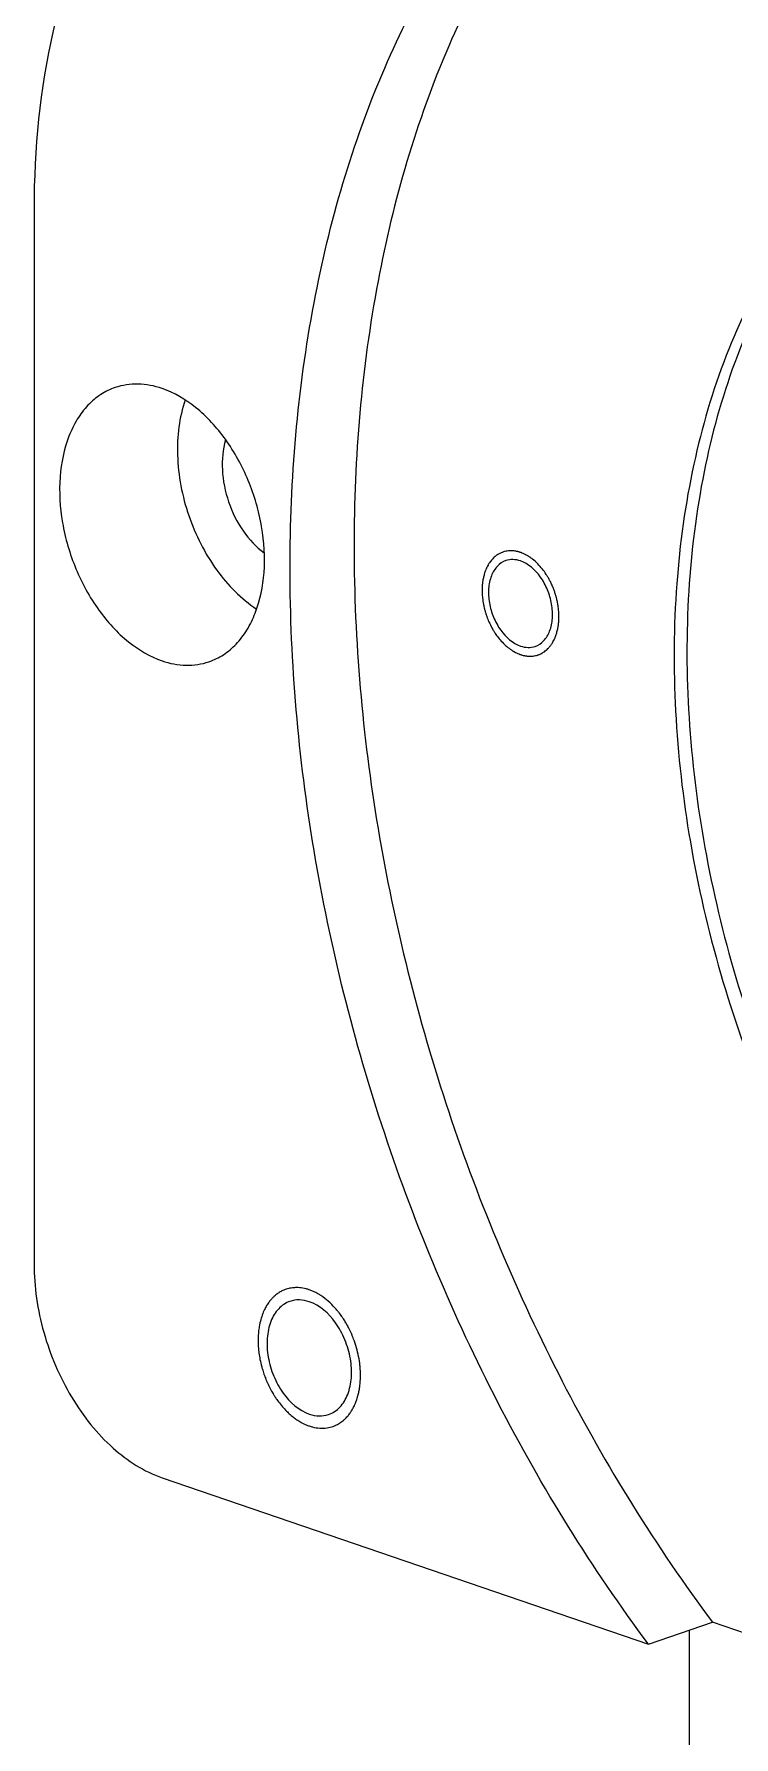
# Model space of a CAD drawing. Header units: millimetres. Extents: x 0 to 594, y 0 to 420.
# Drawn here: x 182.31 to 201.64, y 342.87 to 389.88 of the extents above; entities that cross this region are included whole.
import ezdxf

# ---------------------------------------------------------------- set-up
doc = ezdxf.new("R2010")
doc.units = ezdxf.units.MM
doc.header["$LTSCALE"] = 32.67
doc.layers.add('_AXIS', color=7, linetype='CONTINUOUS')
doc.layers.add('_ROUND', color=7, linetype='CONTINUOUS')

msp = doc.modelspace()

# ---------------------------------------------------------------- linework, layer by layer
at = {"layer": '_AXIS', "color": 2, "linetype": 'CONTINUOUS'}
for p, q in [((194.8516, 375.2345), (194.8451, 375.2233)), ((194.8599, 375.2485), (194.8516, 375.2345)), ((194.8686, 375.2624), (194.8599, 375.2485)), ((194.7503, 375.0053), (194.7465, 374.993)), ((194.7465, 374.0104), (194.7503, 373.9955)), ((194.8516, 373.697), (194.8599, 373.6773)), ((194.8599, 373.6773), (194.8697, 373.6551)), ((195.5637, 372.8324), (195.5745, 372.8264)), ((196.6116, 373.0594), (196.6213, 373.0749)), ((188.856, 354.9518), (188.8469, 354.9413)), ((188.9829, 355.0735), (188.9656, 355.0592)), ((190.0253, 355.1671), (189.9971, 355.1795)), ((188.4928, 353.8184), (188.4931, 353.779)), ((188.8966, 352.3654), (188.907, 352.3479)), ((190.8311, 351.596), (190.8484, 351.6103))]:
    msp.add_line(p, q, dxfattribs=at)
at = {"layer": '_AXIS', "color": 7, "linetype": 'CONTINUOUS'}
for p in [(199.2761, 345.4319), (230.115, 336.0936)]:
    msp.add_line(p, (201.0439, 346.0365), dxfattribs=at)
for points, knots in [([(201.0439, 398.6593), (200.2691, 398.152), (198.7773, 396.9816), (196.8089, 394.8526), (195.1014, 392.3555), (193.157, 388.4942), (191.5379, 382.909), (190.9267, 375.5816), (191.6146, 367.8338), (193.5642, 360.0625), (196.6718, 352.6675), (199.4787, 348.1318), (201.0439, 346.0365)], [0, 0, 0, 0, 0.048118, 0.0979862, 0.1500934, 0.2047609, 0.3220402, 0.4494997, 0.5847722, 0.72434, 0.8641191, 1, 1, 1, 1]), ([(199.2761, 345.4319), (197.711, 347.5272), (194.9041, 352.0629), (191.7965, 359.4578), (189.8468, 367.2292), (189.1589, 374.977), (189.7701, 382.3044), (191.3893, 387.8896), (193.3336, 391.7509), (195.0412, 394.248), (197.0095, 396.377), (198.5013, 397.5474), (199.2761, 398.0546)], [0, 0, 0, 0, 0.1358803, 0.2756598, 0.4152278, 0.5505003, 0.6779599, 0.7952393, 0.8499066, 0.9020142, 0.9518815, 1, 1, 1, 1]), ([(208.6113, 388.5582), (207.823, 388.2885), (206.2838, 387.5323), (204.2775, 385.8346), (202.6091, 383.6258), (201.3191, 380.975), (200.4352, 377.9563), (199.9768, 374.6511), (199.9541, 371.1478), (200.3665, 367.5406), (201.2025, 363.9269), (202.4391, 360.4046), (204.0431, 357.0691), (205.9703, 354.0116), (208.1723, 351.3128), (211.2789, 348.3966), (214.0073, 346.771), (215.8932, 346.126)], [0, 0, 0, 0, 0.0481258, 0.0978623, 0.1505081, 0.2068723, 0.267247, 0.3314704, 0.3990183, 0.4690979, 0.5407332, 0.6128429, 0.6843149, 0.7540789, 0.8211806, 0.8848619, 1, 1, 1, 1]), ([(208.6142, 388.5517), (207.8417, 388.2546), (206.3386, 387.4468), (204.3942, 385.6933), (202.7869, 383.4466), (201.5547, 380.7745), (200.7233, 377.7497), (200.3111, 374.4521), (200.3269, 370.9685), (200.7694, 367.3907), (201.6263, 363.8137), (202.8746, 360.3327), (204.4814, 357.0402), (206.4033, 354.0246), (208.5928, 351.3641), (211.6769, 348.4885), (214.3795, 346.8856), (216.2467, 346.247)], [0, 0, 0, 0, 0.0481569, 0.0981108, 0.151075, 0.2077768, 0.2684459, 0.332881, 0.400539, 0.4706242, 0.5421698, 0.6141126, 0.6853639, 0.7548794, 0.8217312, 0.8851845, 1, 1, 1, 1]), ([(184.5463, 380.1229), (184.4062, 380.0749), (184.1325, 379.9405), (183.7759, 379.6386), (183.4794, 379.2459), (183.1638, 378.597), (182.9704, 377.6212), (183.048, 376.3661), (183.4141, 375.1097), (184.0328, 373.9798), (184.8411, 373.0905), (185.5059, 372.6942), (185.8411, 372.5795)], [0, 0, 0, 0, 0.0481919, 0.0979965, 0.150715, 0.2071565, 0.3315811, 0.4691416, 0.6128564, 0.7540463, 0.8847027, 1, 1, 1, 1]), ([(185.8411, 380.0971), (185.6275, 380.1701), (185.1904, 380.2569), (184.7469, 380.1916), (184.5463, 380.1229)], [0, 0, 0, 0, 0.5157336, 1, 1, 1, 1]), ([(187.1359, 372.5537), (187.276, 372.6017), (187.5497, 372.7361), (187.9063, 373.038), (188.2029, 373.4307), (188.5184, 374.0796), (188.7118, 375.0554), (188.6342, 376.3105), (188.2681, 377.5669), (187.6494, 378.6968), (186.8412, 379.5861), (186.1764, 379.9824), (185.8411, 380.0971)], [0, 0, 0, 0, 0.0481919, 0.0979965, 0.150715, 0.2071565, 0.3315811, 0.4691416, 0.6128564, 0.7540463, 0.8847027, 1, 1, 1, 1]), ([(186.4795, 379.7795), (186.3116, 379.2965), (186.1861, 378.1983), (186.505, 376.5663), (187.252, 375.0806), (188.0235, 374.2888), (188.4519, 374.0096)], [0, 0, 0, 0, 0.2373227, 0.4999748, 0.7626416, 1, 1, 1, 1]), ([(187.5964, 378.6772), (187.5177, 378.4131), (187.4656, 377.825), (187.6419, 376.9538), (188.0363, 376.1572), (188.4377, 375.7244), (188.6616, 375.5638)], [0, 0, 0, 0, 0.2386256, 0.5000208, 0.7614043, 1, 1, 1, 1]), ([(195.3363, 375.3445), (195.2479, 375.3143), (195.0762, 375.1985), (194.9138, 374.9171), (194.8436, 374.5631), (194.8675, 374.1708), (194.9827, 373.7773), (195.2248, 373.3322), (195.5196, 373.0627), (195.7406, 372.9871)], [0, 0, 0, 0, 0.0976645, 0.2067395, 0.3316626, 0.4697808, 0.6140844, 0.7558608, 1, 1, 1, 1]), ([(195.7406, 375.3363), (195.6739, 375.3591), (195.5375, 375.3862), (195.399, 375.3659), (195.3363, 375.3445)], [0, 0, 0, 0, 0.5155637, 1, 1, 1, 1]), ([(196.1449, 372.9789), (196.2333, 373.0091), (196.405, 373.1249), (196.5674, 373.4063), (196.6376, 373.7603), (196.6137, 374.1526), (196.4985, 374.5461), (196.2564, 374.9912), (195.9616, 375.2607), (195.7406, 375.3363)], [0, 0, 0, 0, 0.0976645, 0.2067395, 0.3316626, 0.4697808, 0.6140844, 0.7558608, 1, 1, 1, 1]), ([(195.7406, 372.9871), (195.8073, 372.9643), (195.9438, 372.9372), (196.0823, 372.9575), (196.1449, 372.9789)], [0, 0, 0, 0, 0.5155637, 1, 1, 1, 1]), ([(185.8411, 372.5795), (186.0547, 372.5065), (186.4918, 372.4197), (186.9354, 372.485), (187.1359, 372.5537)], [0, 0, 0, 0, 0.5157336, 1, 1, 1, 1]), ([(189.907, 354.8853), (189.819, 354.9154), (189.6388, 354.9511), (189.456, 354.9243), (189.3733, 354.8961)], [0, 0, 0, 0, 0.5156476, 1, 1, 1, 1]), ([(189.3733, 354.8961), (189.2566, 354.8562), (189.03, 354.7033), (188.8156, 354.3318), (188.723, 353.8646), (188.7545, 353.3467), (188.9066, 352.8274), (189.2261, 352.2398), (189.6153, 351.884), (189.907, 351.7843)], [0, 0, 0, 0, 0.097669, 0.2067453, 0.3316673, 0.4697835, 0.6140872, 0.7558611, 1, 1, 1, 1]), ([(190.4407, 351.7734), (190.5574, 351.8133), (190.784, 351.9662), (190.9984, 352.3377), (191.091, 352.8049), (191.0594, 353.3228), (190.9074, 353.8421), (190.5878, 354.4297), (190.1987, 354.7855), (189.907, 354.8853)], [0, 0, 0, 0, 0.097669, 0.2067453, 0.3316673, 0.4697835, 0.6140872, 0.7558611, 1, 1, 1, 1]), ([(189.907, 351.7843), (189.995, 351.7542), (190.1752, 351.7184), (190.358, 351.7452), (190.4407, 351.7734)], [0, 0, 0, 0, 0.5156476, 1, 1, 1, 1])]:
    msp.add_open_spline(points, degree=3, knots=knots, dxfattribs=at)
at = {"layer": '_AXIS', "color": 2, "linetype": 'CONTINUOUS'}
for points in [[(194.8451, 375.2233), (194.8217, 375.1811), (194.8002, 375.1366), (194.7809, 375.0901)], [(195.0145, 375.4375), (194.988, 375.4123), (194.9357, 375.3602), (194.8913, 375.2965), (194.8686, 375.2624)], [(195.0702, 375.4833), (195.0531, 375.4704), (195.0363, 375.4568), (195.0145, 375.4375)], [(195.2296, 375.5716), (195.2168, 375.5663), (195.1905, 375.5554), (195.1459, 375.5329), (195.1108, 375.5116), (195.0833, 375.4925), (195.0702, 375.4833)], [(195.5201, 375.6159), (195.4733, 375.6172), (195.3726, 375.6167), (195.279, 375.5886), (195.2296, 375.5716)], [(195.5637, 375.612), (195.5601, 375.6124), (195.5455, 375.6141), (195.531, 375.6151), (195.5201, 375.6159)], [(195.6519, 375.5966), (195.6408, 375.5991), (195.6113, 375.6055), (195.582, 375.6096), (195.5637, 375.612)], [(195.6962, 375.5852), (195.6925, 375.5862), (195.6777, 375.5904), (195.6629, 375.594), (195.6519, 375.5966)], [(195.7406, 375.5712), (195.7369, 375.5725), (195.7221, 375.5775), (195.7073, 375.5819), (195.6962, 375.5852)], [(195.785, 375.5548), (195.7813, 375.5563), (195.7665, 375.5621), (195.7517, 375.5674), (195.7406, 375.5712)], [(195.8736, 375.5147), (195.8625, 375.5202), (195.8331, 375.5348), (195.8035, 375.5472), (195.785, 375.5548)], [(195.9067, 375.497), (195.9031, 375.499), (195.8921, 375.5051), (195.8811, 375.5108), (195.8736, 375.5147)], [(196.0044, 375.4367), (195.9972, 375.4416), (195.9842, 375.4504), (195.9564, 375.4681), (195.9352, 375.4808), (195.9158, 375.4919), (195.9067, 375.497)], [(196.0684, 375.3901), (196.0472, 375.4064), (196.0259, 375.4219), (196.0044, 375.4367)], [(196.3459, 375.1121), (196.3058, 375.1611), (196.2178, 375.2648), (196.1207, 375.3476), (196.0684, 375.3901)], [(194.6987, 374.7822), (194.6942, 374.7498), (194.6845, 374.6754), (194.6814, 374.5977), (194.6802, 374.5539)], [(194.719, 374.8902), (194.7161, 374.8769), (194.7084, 374.8415), (194.7024, 374.805), (194.6987, 374.7822)], [(194.7465, 374.993), (194.7427, 374.9805), (194.7326, 374.9469), (194.7242, 374.912), (194.719, 374.8902)], [(194.7809, 375.0901), (194.7762, 375.0783), (194.7654, 375.0507), (194.7558, 375.022), (194.7503, 375.0053)], [(196.4503, 374.9664), (196.417, 375.0169), (196.3822, 375.0655), (196.3459, 375.1121)], [(196.4984, 374.8887), (196.4828, 374.915), (196.4668, 374.941), (196.4503, 374.9664)], [(196.5435, 374.8081), (196.5289, 374.8353), (196.5139, 374.8622), (196.4984, 374.8887)], [(196.5855, 374.7249), (196.5719, 374.753), (196.558, 374.7807), (196.5435, 374.8081)], [(196.6126, 374.6659), (196.6042, 374.6849), (196.5966, 374.7015), (196.5855, 374.7249)], [(194.6802, 374.5539), (194.68, 374.5195), (194.6802, 374.4407), (194.687, 374.36), (194.6913, 374.3147)], [(194.6913, 374.3147), (194.6983, 374.254), (194.7075, 374.193), (194.719, 374.132)], [(196.7003, 374.4336), (196.6907, 374.4635), (196.6692, 374.5281), (196.644, 374.5913), (196.6296, 374.6264)], [(196.7184, 374.3735), (196.717, 374.3785), (196.7112, 374.3986), (196.705, 374.4186), (196.7003, 374.4336)], [(196.7309, 374.3279), (196.7296, 374.333), (196.7255, 374.3481), (196.7213, 374.3632), (196.7184, 374.3735)], [(194.719, 374.132), (194.7221, 374.1168), (194.7303, 374.0762), (194.7402, 374.0357), (194.7465, 374.0104)], [(194.7503, 373.9955), (194.7571, 373.9703), (194.7724, 373.9148), (194.7905, 373.8601), (194.8007, 373.8301)], [(194.8007, 373.8301), (194.8076, 373.8104), (194.8235, 373.766), (194.8411, 373.7224), (194.8516, 373.697)], [(196.7825, 374.0695), (196.7803, 374.0847), (196.7745, 374.1253), (196.767, 374.1659), (196.7622, 374.1913)], [(196.801, 373.8285), (196.8002, 373.8632), (196.7975, 373.9429), (196.7882, 374.0239), (196.7825, 374.0695)], [(196.7992, 373.7111), (196.7998, 373.7257), (196.8014, 373.7644), (196.8013, 373.8038), (196.801, 373.8285)], [(194.8697, 373.6551), (194.8954, 373.5982), (194.923, 373.5425), (194.9524, 373.4881)], [(194.9524, 373.4881), (194.9599, 373.4746), (194.9799, 373.4388), (195.0012, 373.4041), (195.0145, 373.3825)], [(195.0145, 373.3825), (195.0227, 373.3697), (195.0445, 373.3356), (195.0674, 373.3028), (195.0818, 373.2824)], [(195.0818, 373.2824), (195.0905, 373.2703), (195.1139, 373.2381), (195.1383, 373.2074), (195.1537, 373.1884)], [(196.7003, 373.2333), (196.7111, 373.261), (196.735, 373.3249), (196.7527, 373.394), (196.7622, 373.4332)], [(196.7622, 373.4332), (196.7632, 373.4376), (196.7671, 373.4553), (196.7707, 373.4732), (196.7733, 373.4866)], [(196.7733, 373.4866), (196.7789, 373.5183), (196.791, 373.5913), (196.7966, 373.6679), (196.7992, 373.7111)], [(195.1537, 373.1884), (195.1909, 373.1435), (195.2294, 373.1008), (195.269, 373.0605)], [(195.269, 373.0605), (195.279, 373.0505), (195.3057, 373.0243), (195.333, 372.9998), (195.3502, 372.9847)], [(195.3502, 372.9847), (195.3536, 372.9817), (195.3674, 372.9698), (195.3813, 372.9584), (195.3918, 372.9499)], [(195.3918, 372.9499), (195.4339, 372.9166), (195.4767, 372.8861), (195.5201, 372.8584)], [(195.5201, 372.8584), (195.5237, 372.8561), (195.5382, 372.8471), (195.5528, 372.8387), (195.5637, 372.8324)], [(195.5745, 372.8264), (195.5928, 372.8165), (195.6332, 372.7951), (195.6738, 372.7778), (195.6962, 372.7686)], [(196.3276, 372.7869), (196.3368, 372.792), (196.3613, 372.8057), (196.3848, 372.8216), (196.3994, 372.8317)], [(196.3994, 372.8317), (196.4168, 372.8442), (196.4337, 372.8575), (196.4503, 372.8715)], [(196.4503, 372.8715), (196.4668, 372.8857), (196.4828, 372.9007), (196.4984, 372.9163)], [(196.4984, 372.9163), (196.5062, 372.9243), (196.5267, 372.9457), (196.5459, 372.969), (196.5579, 372.9837)], [(196.5579, 372.9837), (196.5649, 372.9927), (196.5835, 373.0169), (196.6009, 373.0429), (196.6116, 373.0594)], [(196.6213, 373.0749), (196.6315, 373.092), (196.6507, 373.1246), (196.6712, 373.1672), (196.6806, 373.1872)], [(196.6806, 373.1872), (196.6823, 373.191), (196.6891, 373.2061), (196.6955, 373.2216), (196.7003, 373.2333)], [(195.6962, 372.7686), (195.6999, 372.7671), (195.7147, 372.7613), (195.7295, 372.756), (195.7406, 372.7522)], [(195.7406, 372.7522), (195.7443, 372.7509), (195.7591, 372.7459), (195.7739, 372.7415), (195.785, 372.7382)], [(195.785, 372.7382), (195.8072, 372.732), (195.8294, 372.7266), (195.8515, 372.722)], [(195.9067, 372.7127), (195.914, 372.7118), (195.9251, 372.7105), (195.9394, 372.7091)], [(195.9394, 372.7091), (195.9612, 372.7074), (195.9828, 372.7064), (196.0044, 372.7062)], [(196.0044, 372.7062), (196.0151, 372.7063), (196.0438, 372.7067), (196.0719, 372.7094), (196.0894, 372.7113)], [(196.0894, 372.7113), (196.1312, 372.717), (196.1722, 372.7258), (196.2122, 372.7379)], [(196.2122, 372.7379), (196.2155, 372.7389), (196.2288, 372.7432), (196.2418, 372.748), (196.2516, 372.7517)], [(196.2516, 372.7517), (196.2613, 372.7556), (196.2871, 372.7661), (196.3121, 372.7788), (196.3276, 372.7869)], [(188.8469, 354.9413), (188.8243, 354.9142), (188.7767, 354.8551), (188.7352, 354.7877), (188.7129, 354.7502)], [(188.9656, 355.0592), (188.9473, 355.0434), (188.9127, 355.0131), (188.8738, 354.9714), (188.856, 354.9518)], [(189.0757, 355.1395), (189.0638, 355.132), (189.0321, 355.1115), (189.0017, 355.0883), (188.9829, 355.0735)], [(189.1744, 355.1929), (189.1618, 355.1869), (189.1282, 355.1707), (189.0958, 355.1517), (189.0757, 355.1395)], [(189.4419, 355.2687), (189.3956, 355.2619), (189.3034, 355.2459), (189.217, 355.2113), (189.1744, 355.1929)], [(189.5553, 355.2754), (189.541, 355.2753), (189.5028, 355.2748), (189.4653, 355.2712), (189.4419, 355.2687)], [(189.642, 355.2715), (189.6129, 355.2739), (189.584, 355.2752), (189.5553, 355.2754)], [(189.8182, 355.2408), (189.7591, 355.2552), (189.7003, 355.2655), (189.642, 355.2715)], [(189.907, 355.2141), (189.8774, 355.2241), (189.8478, 355.233), (189.8182, 355.2408)], [(189.9971, 355.1795), (189.9675, 355.1919), (189.9392, 355.2029), (189.907, 355.2141)], [(190.1428, 355.1072), (190.1282, 355.1153), (190.0892, 355.1369), (190.0499, 355.1556), (190.0253, 355.1671)], [(190.2299, 355.054), (190.201, 355.0727), (190.172, 355.0904), (190.1428, 355.1072)], [(190.6141, 354.7205), (190.5578, 354.7807), (190.4347, 354.9076), (190.3015, 355.0046), (190.2299, 355.054)], [(188.5921, 354.4763), (188.5743, 354.4212), (188.5586, 354.3644), (188.5449, 354.306)], [(188.6537, 354.6341), (188.6312, 354.5834), (188.6107, 354.5308), (188.5921, 354.4763)], [(188.7129, 354.7502), (188.7051, 354.7362), (188.6842, 354.6987), (188.6653, 354.6591), (188.6537, 354.6341)], [(190.6896, 354.6325), (190.6648, 354.6625), (190.6397, 354.6919), (190.6141, 354.7205)], [(190.7854, 354.5072), (190.7738, 354.5233), (190.7426, 354.5662), (190.71, 354.6071), (190.6896, 354.6325)], [(188.5079, 354.0878), (188.5052, 354.0628), (188.5, 354.0125), (188.4969, 353.9612), (188.4953, 353.93)], [(188.5301, 354.2348), (188.5268, 354.2168), (188.5182, 354.1685), (188.5118, 354.1189), (188.5079, 354.0878)], [(188.5449, 354.306), (188.5435, 354.3002), (188.5383, 354.2767), (188.5336, 354.2528), (188.5301, 354.2348)], [(190.9174, 354.3041), (190.907, 354.3217), (190.8879, 354.3538), (190.8606, 354.3964), (190.8484, 354.4153)], [(190.9967, 354.16), (190.9959, 354.1616), (190.9947, 354.1638), (190.9904, 354.1722), (190.9857, 354.1811), (190.9849, 354.1827), (190.9785, 354.1948), (190.976, 354.1995), (190.973, 354.205), (190.9689, 354.2128), (190.9671, 354.2161)], [(191.0683, 354.0102), (191.0597, 354.0292), (191.0369, 354.0798), (191.0122, 354.1293), (190.9967, 354.16)], [(191.1317, 353.8556), (191.1243, 353.8751), (191.1041, 353.9272), (191.0822, 353.9783), (191.0683, 354.0102)], [(188.4953, 353.93), (188.4947, 353.9171), (188.4932, 353.8783), (188.4929, 353.839), (188.4928, 353.8184)], [(188.4931, 353.779), (188.4932, 353.7724), (188.4937, 353.746), (188.4947, 353.7194), (188.4953, 353.7052)], [(188.4953, 353.7052), (188.4959, 353.6919), (188.4972, 353.6653), (188.4991, 353.6385), (188.5005, 353.6194)], [(188.5005, 353.6194), (188.5045, 353.5724), (188.5147, 353.4647), (188.5336, 353.3562), (188.5449, 353.2952)], [(191.2691, 353.3743), (191.252, 353.4555), (191.2153, 353.6181), (191.1603, 353.7768), (191.1317, 353.8556)], [(188.5449, 353.2952), (188.5586, 353.2275), (188.5743, 353.1599), (188.5921, 353.0926)], [(188.5921, 353.0926), (188.6033, 353.0524), (188.6301, 352.9585), (188.663, 352.8664), (188.6822, 352.814)], [(191.306, 353.1308), (191.2968, 353.2117), (191.2844, 353.293), (191.2691, 353.3743)], [(191.3135, 353.0502), (191.3129, 353.0569), (191.3108, 353.0837), (191.3081, 353.1106), (191.306, 353.1308)], [(188.6822, 352.814), (188.6897, 352.7944), (188.7098, 352.7423), (188.7318, 352.6912), (188.7457, 352.6594)], [(188.7457, 352.6594), (188.7485, 352.653), (188.7599, 352.6276), (188.7716, 352.6025), (188.7805, 352.5838)], [(191.306, 352.5817), (191.3088, 352.6068), (191.314, 352.657), (191.317, 352.7083), (191.3187, 352.7396)], [(191.3187, 352.9643), (191.318, 352.9776), (191.3167, 353.0043), (191.3149, 353.031), (191.3135, 353.0502)], [(191.3209, 352.8118), (191.3211, 352.8314), (191.3215, 352.8838), (191.3197, 352.9368), (191.3187, 352.9643)], [(191.3187, 352.7396), (191.319, 352.746), (191.3201, 352.7718), (191.3206, 352.7979), (191.3209, 352.8118)], [(188.7805, 352.5838), (188.8168, 352.5091), (188.8556, 352.4362), (188.8966, 352.3654)], [(189.0285, 352.1623), (189.0638, 352.1143), (189.1352, 352.0194), (189.2127, 351.9349), (189.2518, 351.8933)], [(191.1737, 352.0659), (191.1867, 352.0968), (191.1991, 352.1283), (191.2107, 352.1606)], [(191.2107, 352.1606), (191.2164, 352.1768), (191.2313, 352.2203), (191.2441, 352.2656), (191.252, 352.294)], [(189.2518, 351.8933), (189.2826, 351.862), (189.3535, 351.7914), (189.4279, 351.7303), (189.47, 351.6968)], [(189.47, 351.6968), (189.4982, 351.6754), (189.5644, 351.6262), (189.6323, 351.5851), (189.6711, 351.5624)], [(190.8484, 351.6103), (190.8594, 351.6197), (190.8795, 351.637), (190.9058, 351.6627), (190.9174, 351.6742)], [(190.9671, 351.7282), (190.9768, 351.7397), (190.9994, 351.7667), (191.0207, 351.7956), (191.0334, 351.8132)], [(191.0334, 351.8132), (191.0511, 351.8388), (191.0918, 351.8992), (191.1268, 351.9665), (191.1463, 352.0055)], [(191.1463, 352.0055), (191.1486, 352.0104), (191.1581, 352.0302), (191.1671, 352.0506), (191.1737, 352.0659)], [(189.6711, 351.5624), (189.6906, 351.5515), (189.7394, 351.5248), (189.7886, 351.5024), (189.8169, 351.49)], [(189.8169, 351.49), (189.8464, 351.4776), (189.8747, 351.4666), (189.907, 351.4554)], [(189.907, 351.4554), (189.9366, 351.4455), (189.9649, 351.4369), (189.9971, 351.4284)], [(189.9971, 351.4284), (190.061, 351.4139), (190.1989, 351.3868), (190.3311, 351.3968), (190.3999, 351.4046)], [(190.3999, 351.4046), (190.4276, 351.4091), (190.4551, 351.4146), (190.4822, 351.4211)], [(190.4822, 351.4211), (190.5361, 351.4355), (190.5886, 351.454), (190.6396, 351.4766)], [(190.6396, 351.4766), (190.6522, 351.4826), (190.6858, 351.4988), (190.7181, 351.5178), (190.7382, 351.53)], [(190.7382, 351.53), (190.7502, 351.5376), (190.7819, 351.558), (190.8122, 351.5812), (190.8311, 351.596)]]:
    msp.add_open_spline(points, degree=3, dxfattribs=at)
for points, knots in [([(196.6296, 374.6264), (196.6286, 374.6288), (196.6272, 374.6321), (196.6249, 374.6376), (196.6198, 374.6495), (196.6194, 374.6504), (196.615, 374.6605), (196.6126, 374.6659)], [0, 0, 0, 0, 0.25, 0.375, 0.5, 0.75, 1, 1, 1, 1]), ([(196.7622, 374.1913), (196.7602, 374.2015), (196.7571, 374.2166), (196.7527, 374.2373), (196.7479, 374.2588), (196.7449, 374.2715), (196.739, 374.2964), (196.7341, 374.3154), (196.7309, 374.3279)], [0, 0, 0, 0, 0.25, 0.375, 0.5, 0.625, 0.75, 1, 1, 1, 1]), ([(195.8515, 372.722), (195.8552, 372.7212), (195.8665, 372.719), (195.8861, 372.7156), (195.8983, 372.7139), (195.9067, 372.7127)], [0, 0, 0, 0, 0.25, 0.625, 1, 1, 1, 1]), ([(190.8484, 354.4153), (190.8447, 354.4209), (190.8365, 354.4334), (190.8116, 354.4702), (190.7995, 354.4873), (190.7854, 354.5072)], [0, 0, 0, 0, 0.25, 0.5, 1, 1, 1, 1]), ([(190.9671, 354.2161), (190.9638, 354.2222), (190.959, 354.231), (190.9521, 354.2435), (190.943, 354.2598), (190.9395, 354.2659), (190.9296, 354.2833), (190.9222, 354.2959), (190.9174, 354.3041)], [0, 0, 0, 0, 0.25, 0.375, 0.5, 0.625, 0.75, 1, 1, 1, 1]), ([(188.907, 352.3479), (188.9105, 352.342), (188.9177, 352.33), (188.9346, 352.3027), (188.9401, 352.2939), (188.9503, 352.2778), (188.9595, 352.2637), (188.9656, 352.2543)], [0, 0, 0, 0, 0.25, 0.5, 0.625, 0.75, 1, 1, 1, 1]), ([(188.9656, 352.2543), (188.9693, 352.2486), (188.9775, 352.2361), (189.0024, 352.1993), (189.0144, 352.1822), (189.0285, 352.1623)], [0, 0, 0, 0, 0.25, 0.5, 1, 1, 1, 1]), ([(191.252, 352.294), (191.2527, 352.2968), (191.254, 352.3018), (191.2572, 352.314), (191.2604, 352.3267), (191.2619, 352.3328), (191.2655, 352.3478), (191.2694, 352.3647), (191.2723, 352.3782), (191.2743, 352.387)], [0, 0, 0, 0, 0.125, 0.25, 0.375, 0.5, 0.625, 0.75, 1, 1, 1, 1]), ([(191.2743, 352.387), (191.2773, 352.4019), (191.2818, 352.4239), (191.2875, 352.4547), (191.2911, 352.4754), (191.2958, 352.5056), (191.2993, 352.5289), (191.3025, 352.5528), (191.3049, 352.5724), (191.306, 352.5817)], [0, 0, 0, 0, 0.25, 0.375, 0.5, 0.625, 0.75, 0.875, 1, 1, 1, 1]), ([(190.9174, 351.6742), (190.9208, 351.6778), (190.9337, 351.6909), (190.9534, 351.7125), (190.9671, 351.7282)], [0, 0, 0, 0, 0.25, 1, 1, 1, 1])]:
    msp.add_open_spline(points, degree=3, knots=knots, dxfattribs=at)
at = {"layer": '_ROUND', "color": 7, "linetype": 'CONTINUOUS'}
for p, q in [((182.3056, 385.0651), (182.3056, 355.9346)), ((185.8411, 350.0269), (199.2761, 345.4319)), ((200.4075, 306.684), (200.4075, 345.8188))]:
    msp.add_line(p, q, dxfattribs=at)
for points, knots in [([(189.975, 399.1518), (189.3998, 398.955), (188.2746, 398.4341), (186.7558, 397.3108), (185.4254, 395.8671), (183.8935, 393.4919), (182.6103, 389.8485), (182.3056, 386.7086), (182.3056, 385.0651)], [0, 0, 0, 0, 0.1068715, 0.2161964, 0.330095, 0.45013, 0.7110393, 1, 1, 1, 1]), ([(182.3056, 355.9346), (182.3056, 355.2982), (182.4992, 354.0101), (183.1311, 352.5245), (183.8495, 351.4886), (184.6275, 350.6606), (185.3421, 350.1976), (185.8411, 350.0269)], [0, 0, 0, 0, 0.2630134, 0.5308135, 0.6597687, 0.7820148, 1, 1, 1, 1])]:
    msp.add_open_spline(points, degree=3, knots=knots, dxfattribs=at)

doc.saveas('drawing.dxf')
